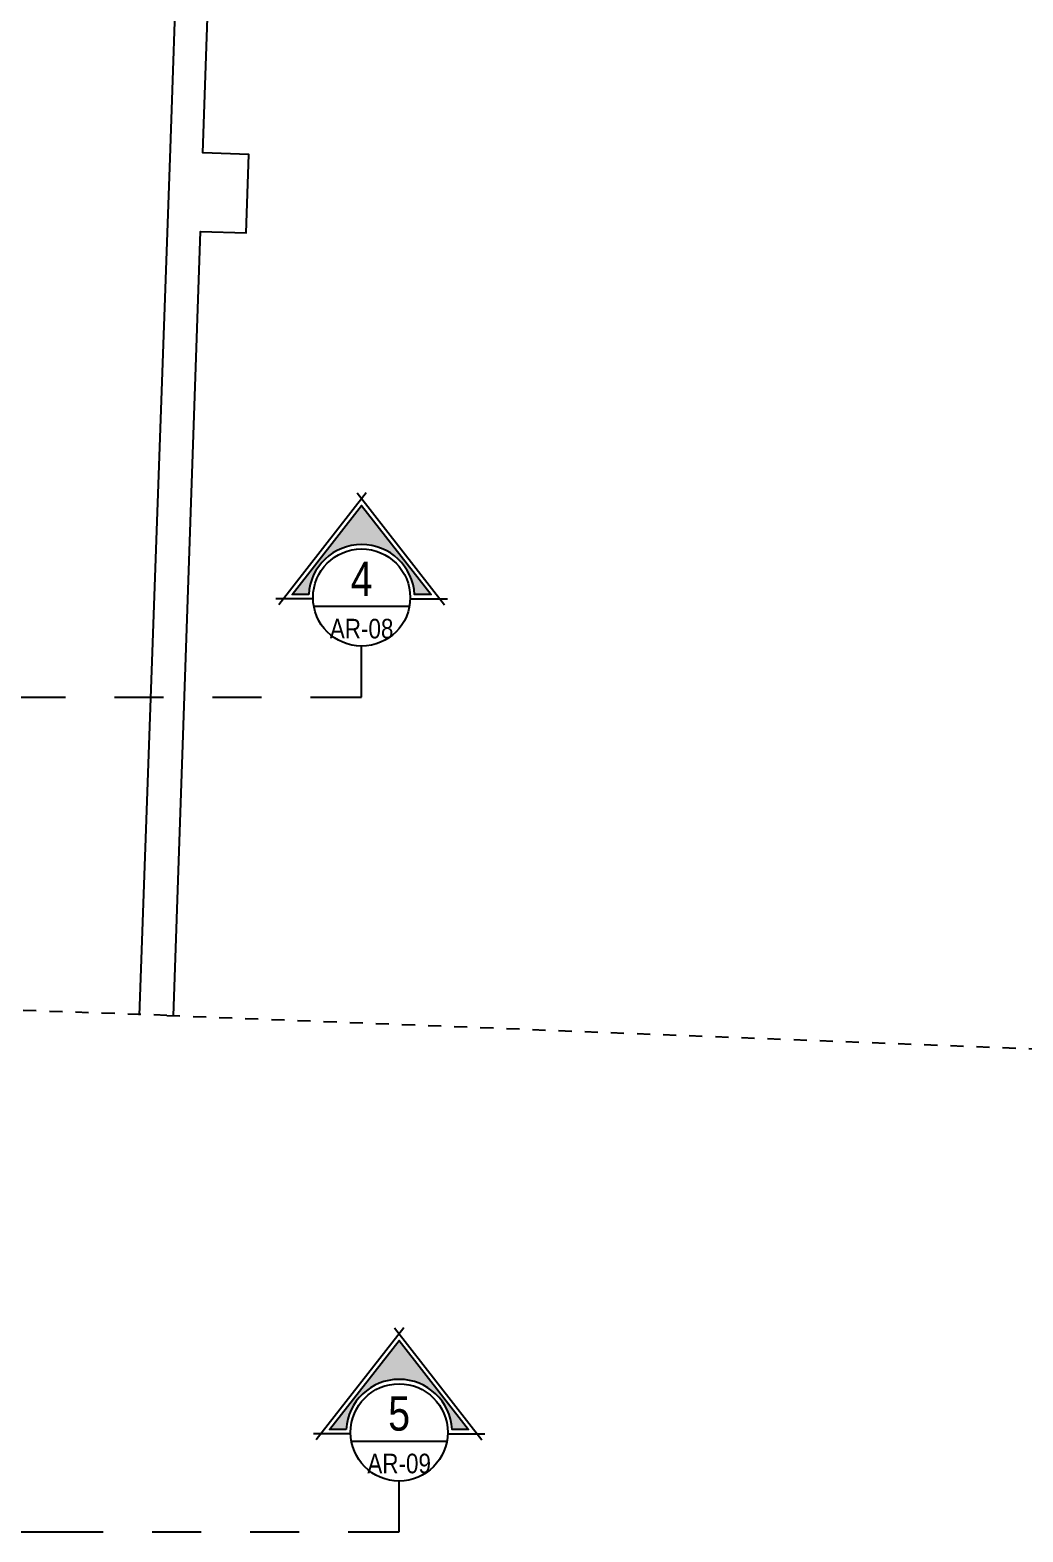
# Model space of a CAD drawing. Extents: x -28 to 149, y -33 to 76.
# Drawn here: x 61.26 to 68.86, y 1.66 to 13.15 of the extents above; entities that cross this region are included whole.
import ezdxf
from ezdxf.enums import TextEntityAlignment as Align

# ---------------------------------------------------------------- set-up
doc = ezdxf.new("R2010")
doc.units = 0
doc.linetypes.add('PHANTOM2', pattern=[1.25, 0.625, -0.125, 0.125, -0.125, 0.125, -0.125])
doc.linetypes.add('STYLE_01', pattern=[0.15, 0.1, -0.05])
for name, color, linetype in [('arq-indicacion de corte', 5, 'PHANTOM2'), ('arq-proyeccion', 251, 'STYLE_01'), ('arq-proyección edificios anexos', 250, 'Continuous')]:
    doc.layers.add(name, color=color, linetype=linetype)
doc.styles.add('MADAY 2', font='ARIALN.TTF')

# ---------------------------------------------------------------- blocks, each defined once
blk = doc.blocks.new('*U208')
blk.add_hatch(color=253).paths.add_polyline_path([(0.405, 0.022), (0.532, 0.022), (0, 0.703), (-0.532, 0.022), (-0.405, 0.022, -0.947861)])
at = {"color": 2, "linetype": 'Continuous', "ltscale": 3}
for p, q in [((0.035, 0.801), (-0.634, -0.056)), ((-0.035, 0.801), (0.634, -0.056)), ((-0.372, -0.011), (-0.656, -0.011)), ((-0.366, -0.066), (0.366, -0.066)), ((0.372, -0.011), (0.656, -0.011))]:
    blk.add_line(p, q, dxfattribs=at)
at = {"ltscale": 3}
blk.add_line((0, -0.762), (0, -0.372), dxfattribs=at)
at = {"color": 2, "linetype": 'Continuous', "ltscale": 3}
blk.add_lwpolyline([(-0.405, 0.022), (-0.532, 0.022), (0, 0.703), (0.532, 0.022), (0.405, 0.022, 0.947861)], format="xyb", close=True, dxfattribs=at)
blk.add_circle((0, 0), 0.372, dxfattribs=at)
at = {"color": 3, "ltscale": 3, "style": 'MADAY 2'}
blk.add_attdef('CORTE', text='', height=0.263, dxfattribs=at).set_placement((0, 0.143), align=Align.MIDDLE)
at = {"color": 1, "ltscale": 3, "style": 'MADAY 2'}
blk.add_attdef('LAMINA', text='', height=0.15, dxfattribs=at).set_placement((0, -0.238), align=Align.MIDDLE)

msp = doc.modelspace()

# ---------------------------------------------------------------- linework, layer by layer
at = {"layer": 'arq-indicacion de corte', "ltscale": 3}
for p, q in [((-7.841, 8.05), (63.8, 8.05)), ((-7.553, 1.661), (64.087, 1.661))]:
    msp.add_line(p, q, dxfattribs=at)
at = {"layer": 'arq-proyeccion'}
for q in [(56.311, 5.82), (69.317, 5.344)]:
    msp.add_line((62.31, 5.614), q, dxfattribs=at)
at = {"layer": 'arq-proyección edificios anexos'}
for points in [[(62.1, 5.617), (62.335, 12.173), (62.512, 17.32), (62.553, 18.519), (62.697, 22.726), (62.934, 29.612), (62.734, 29.619), (62.744, 29.919), (57.492, 30.099)], [(62.36, 5.612), (62.566, 11.614), (62.916, 11.602), (62.936, 12.202), (62.586, 12.214), (62.772, 17.611), (63.122, 17.599), (63.142, 18.198), (62.792, 18.21), (62.926, 22.108), (63.184, 29.604), (62.934, 29.612)]]:
    msp.add_lwpolyline(points, dxfattribs=at)

# ---------------------------------------------------------------- block references
at = {"layer": 'arq-indicacion de corte', "ltscale": 3}
for p, values in [((63.8, 8.812), {'CORTE': '4', 'LAMINA': 'AR-08'}), ((64.087, 2.423), {'CORTE': '5', 'LAMINA': 'AR-09'})]:
    msp.add_blockref('*U208', p, dxfattribs=at).add_auto_attribs(values)

doc.saveas('drawing.dxf')
